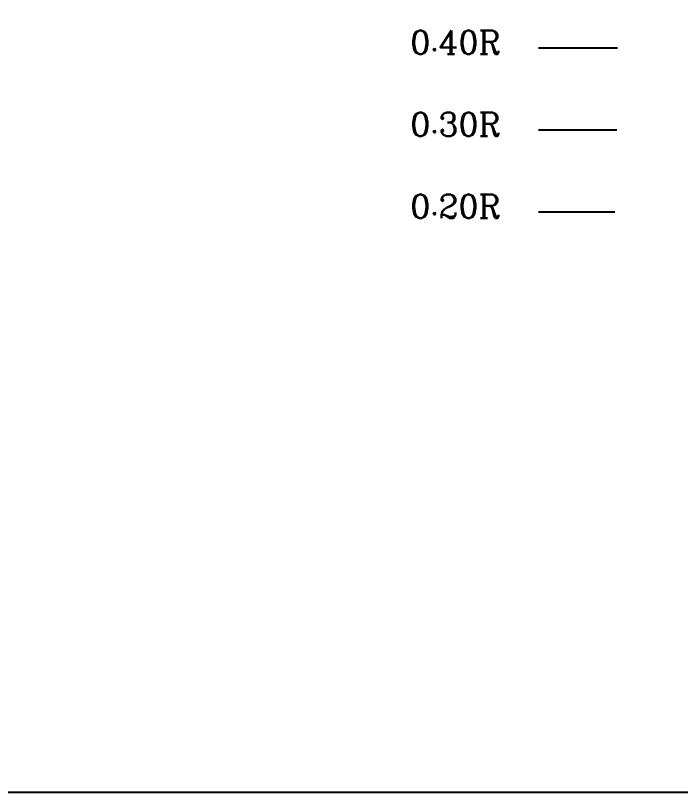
# Model space of a CAD drawing. Header units: inches. Extents: x 710 to 4048, y 319 to 1873.
# Drawn here: x 1548 to 2233, y 319 to 1118 of the extents above; entities that cross this region are included whole.
import ezdxf
from ezdxf.enums import TextEntityAlignment as Align

# ---------------------------------------------------------------- set-up
doc = ezdxf.new("R2010")
doc.units = ezdxf.units.IN
doc.header["$MEASUREMENT"] = 0
doc.linetypes.add('CENTER', pattern=[1.265, 0.115, -0.07, 1.01, -0.07])
doc.layers.add('EXP SECTS', color=255, linetype='Continuous')
doc.layers.add('RADII PROJ', color=12, linetype='Continuous')
doc.styles.add('VC-TEXTSTYLE1', font='COMPLEX', dxfattribs={"height": 0.2})

msp = doc.modelspace()

# ---------------------------------------------------------------- linework, layer by layer
msp.add_lwpolyline([(709.7, 1873.33), (4047.74, 1873.33), (4047.74, 319.15), (709.7, 319.15)], close=True)
at = {"layer": 'RADII PROJ', "color": 9, "linetype": 'CENTER'}
for p, q in [((2167.92, 1084.64), (2086.36, 1084.64)), ((2167.3, 1000.33), (2086.36, 1000.33)), ((2165.47, 916.01), (2086.36, 916.01))]:
    msp.add_line(p, q, dxfattribs=at)

# ---------------------------------------------------------------- texts
at = {"layer": 'EXP SECTS', "color": 9, "linetype": 'Continuous', "style": 'VC-TEXTSTYLE1'}
for s, p in [('0.40R', (2001.05, 1078.62)), ('0.30R', (2001.05, 994.3)), ('0.20R', (2001.05, 909.99))]:
    msp.add_text(s, height=24.09, dxfattribs=at).set_placement(p, align=Align.CENTER)

doc.saveas('drawing.dxf')
